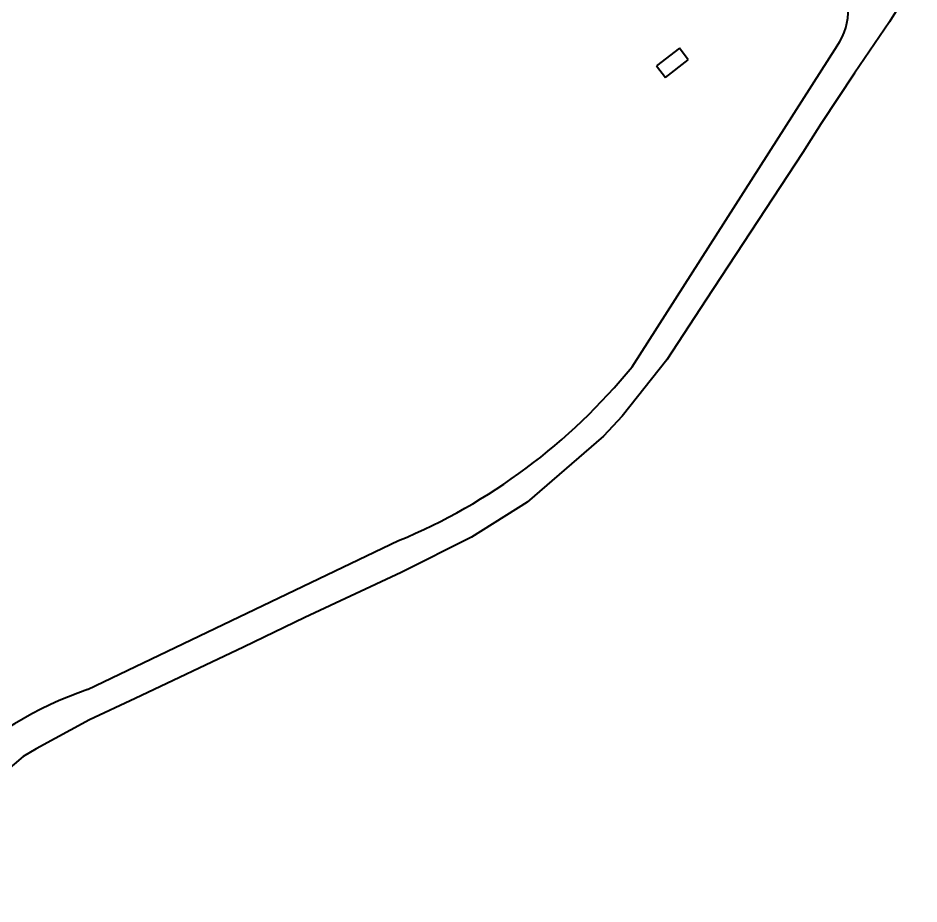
# Model space of a CAD drawing. Header units: metres. Extents: x 625987 to 635197, y 3048449 to 3066446.
# Drawn here: x 634624.14 to 634629.14, y 3063184.88 to 3063189.8 of the extents above; entities that cross this region are included whole.
import ezdxf

# ---------------------------------------------------------------- set-up
doc = ezdxf.new("R2010")
doc.units = ezdxf.units.M
doc.layers.add('C-BLDG', color=253, linetype='Continuous', lineweight=5)
doc.layers.add('C-ROAD-LAND', color=253, linetype='Continuous', lineweight=9)

msp = doc.modelspace()

# ---------------------------------------------------------------- linework, layer by layer
at = {"layer": 'C-BLDG', "lineweight": 40}
for p, q in [((634627.8085, 3063189.6314, 24568986.0801), (634627.6824, 3063189.5332, 24568986.0801)), ((634627.8085, 3063189.6314, 24568986.0801), (634627.6824, 3063189.5332, 24568986.0801)), ((634627.8571, 3063189.5678, 24568986.0801), (634627.8085, 3063189.6314, 24568986.0801)), ((634627.8571, 3063189.5678, 24568986.0801), (634627.8085, 3063189.6314, 24568986.0801)), ((634627.6824, 3063189.5332, 24568986.0801), (634627.731, 3063189.4696, 24568986.0801)), ((634627.6824, 3063189.5332, 24568986.0801), (634627.731, 3063189.4696, 24568986.0801)), ((634627.731, 3063189.4696, 24568986.0801), (634627.8571, 3063189.5678, 24568986.0801)), ((634627.731, 3063189.4696, 24568986.0801), (634627.8571, 3063189.5678, 24568986.0801))]:
    msp.add_line(p, q, dxfattribs=at)
at = {"layer": 'C-ROAD-LAND', "lineweight": 40}
for p, q in [((634629.1384, 3063190.0414, 24568986.0801), (634628.9745, 3063189.7781, 24568986.0801)), ((634629.1384, 3063190.0414, 24568986.0801), (634628.9745, 3063189.7781, 24568986.0801)), ((634628.9745, 3063189.7781, 24568986.0801), (634628.7804, 3063189.4926, 24568986.0801)), ((634628.9745, 3063189.7781, 24568986.0801), (634628.7804, 3063189.4926, 24568986.0801)), ((634627.5462, 3063187.8644, 24568986.0801), (634628.6845, 3063189.6443, 24568986.0801)), ((634627.5462, 3063187.8644, 24568986.0801), (634628.6845, 3063189.6443, 24568986.0801)), ((634628.7804, 3063189.4926, 24568986.0801), (634628.5961, 3063189.214, 24568986.0801)), ((634628.7804, 3063189.4926, 24568986.0801), (634628.5961, 3063189.214, 24568986.0801)), ((634628.5961, 3063189.214, 24568986.0801), (634628.4934, 3063189.0521, 24568986.0801)), ((634628.5961, 3063189.214, 24568986.0801), (634628.4934, 3063189.0521, 24568986.0801)), ((634628.4934, 3063189.0521, 24568986.0801), (634627.956, 3063188.2328, 24568986.0801)), ((634628.4934, 3063189.0521, 24568986.0801), (634627.956, 3063188.2328, 24568986.0801)), ((634627.956, 3063188.2328, 24568986.0801), (634627.7384, 3063187.9029, 24568986.0801)), ((634627.956, 3063188.2328, 24568986.0801), (634627.7384, 3063187.9029, 24568986.0801)), ((634627.7384, 3063187.9029, 24568986.0801), (634627.4905, 3063187.5891, 24568986.0801)), ((634627.7384, 3063187.9029, 24568986.0801), (634627.4905, 3063187.5891, 24568986.0801)), ((634627.4905, 3063187.5891, 24568986.0801), (634627.3878, 3063187.4792, 24568986.0801)), ((634627.4905, 3063187.5891, 24568986.0801), (634627.3878, 3063187.4792, 24568986.0801)), ((634627.3878, 3063187.4792, 24568986.0801), (634626.9638, 3063187.113, 24568986.0801)), ((634627.3878, 3063187.4792, 24568986.0801), (634626.9638, 3063187.113, 24568986.0801)), ((634626.9638, 3063187.113, 24568986.0801), (634626.6544, 3063186.9195, 24568986.0801)), ((634626.9638, 3063187.113, 24568986.0801), (634626.6544, 3063186.9195, 24568986.0801)), ((634624.5236, 3063186.0729, 24568986.0801), (634626.2503, 3063186.8994, 24568986.0801)), ((634624.5236, 3063186.0729, 24568986.0801), (634626.2503, 3063186.8994, 24568986.0801)), ((634626.6544, 3063186.9195, 24568986.0801), (634626.2637, 3063186.7226, 24568986.0801)), ((634626.6544, 3063186.9195, 24568986.0801), (634626.2637, 3063186.7226, 24568986.0801)), ((634626.2637, 3063186.7226, 24568986.0801), (634625.73, 3063186.4734, 24568986.0801)), ((634626.2637, 3063186.7226, 24568986.0801), (634625.73, 3063186.4734, 24568986.0801)), ((634625.73, 3063186.4734, 24568986.0801), (634625.3903, 3063186.3089, 24568986.0801)), ((634625.73, 3063186.4734, 24568986.0801), (634625.3903, 3063186.3089, 24568986.0801)), ((634625.3903, 3063186.3089, 24568986.0801), (634624.7891, 3063186.0237, 24568986.0801)), ((634625.3903, 3063186.3089, 24568986.0801), (634624.7891, 3063186.0237, 24568986.0801)), ((634624.7891, 3063186.0237, 24568986.0801), (634624.534, 3063185.9054, 24568986.0801)), ((634624.7891, 3063186.0237, 24568986.0801), (634624.534, 3063185.9054, 24568986.0801)), ((634624.534, 3063185.9054, 24568986.0801), (634624.2385, 3063185.7448, 24568986.0801)), ((634624.534, 3063185.9054, 24568986.0801), (634624.2385, 3063185.7448, 24568986.0801)), ((634624.2385, 3063185.7448, 24568986.0801), (634624.1675, 3063185.7021, 24568986.0801)), ((634624.2385, 3063185.7448, 24568986.0801), (634624.1675, 3063185.7021, 24568986.0801)), ((634624.1675, 3063185.7021, 24568986.0801), (634623.8419, 3063185.4273, 24568986.0801)), ((634624.1675, 3063185.7021, 24568986.0801), (634623.8419, 3063185.4273, 24568986.0801))]:
    msp.add_line(p, q, dxfattribs=at)
for centre, major_axis, start_param, end_param in [((634628.4116, 3063189.836, 24568986.0801), (0.2358, 0.2358), 4.885409, 6.208467), ((634628.4116, 3063189.836, 24568986.0801), (0.2358, 0.2358), 4.885409, 6.208467), ((634624.9872, 3063189.9484, 24568986.0801), (2.3336, 2.3336), 4.31973, 4.814345), ((634624.9872, 3063189.9484, 24568986.0801), (2.3336, 2.3336), 4.31973, 4.814345), ((634625.2008, 3063184.0964, 24568986.0801), (-1.4774, 1.4774), -0.455291, 0.399203), ((634625.2008, 3063184.0964, 24568986.0801), (-1.4774, 1.4774), -0.455291, 0.399203)]:
    msp.add_ellipse(centre, major_axis=major_axis, ratio=1, start_param=start_param, end_param=end_param, dxfattribs=at)

doc.saveas('drawing.dxf')
